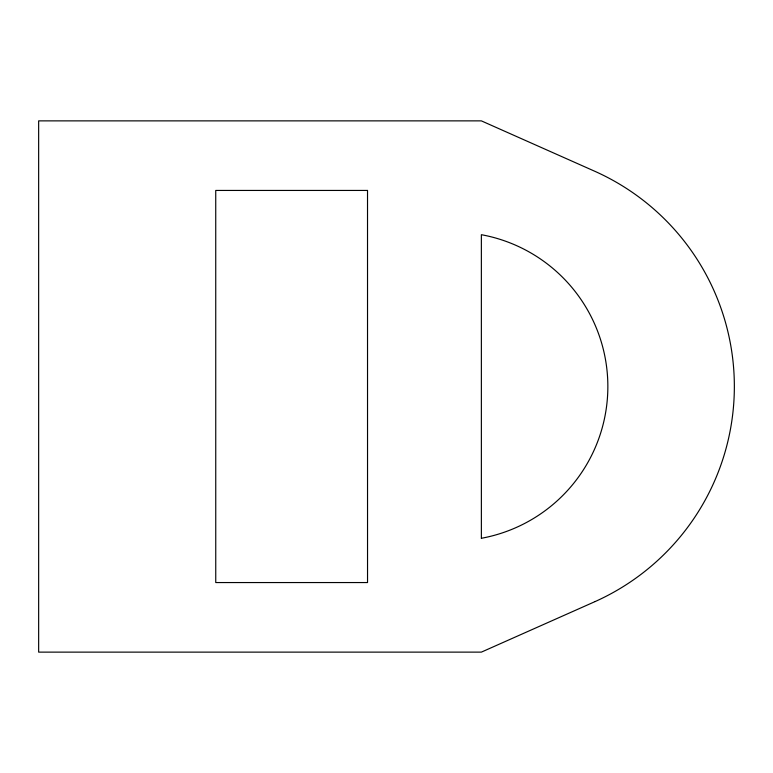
<?xml version="1.0" encoding="UTF-8"?>
<svg xmlns="http://www.w3.org/2000/svg" width="773" height="773" viewBox="0 0 773 773"><rect width="100%" height="100%" fill="white"/><g stroke="black" fill="none" stroke-linecap="round" stroke-linejoin="round"><path stroke-width="1.16" d="M595.22 601.52L481.376 652.122L38.66 652.132L38.65 120.878L481.366 120.868L595.21 171.461A235.726 235.726 0 0 1 595.22 601.52M367.523 190.438L215.735 190.438L215.754 582.562L367.542 582.552L367.523 190.438M481.376 538.279L481.366 234.702A154.32 154.32 0 0 1 481.376 538.279"/></g></svg>
